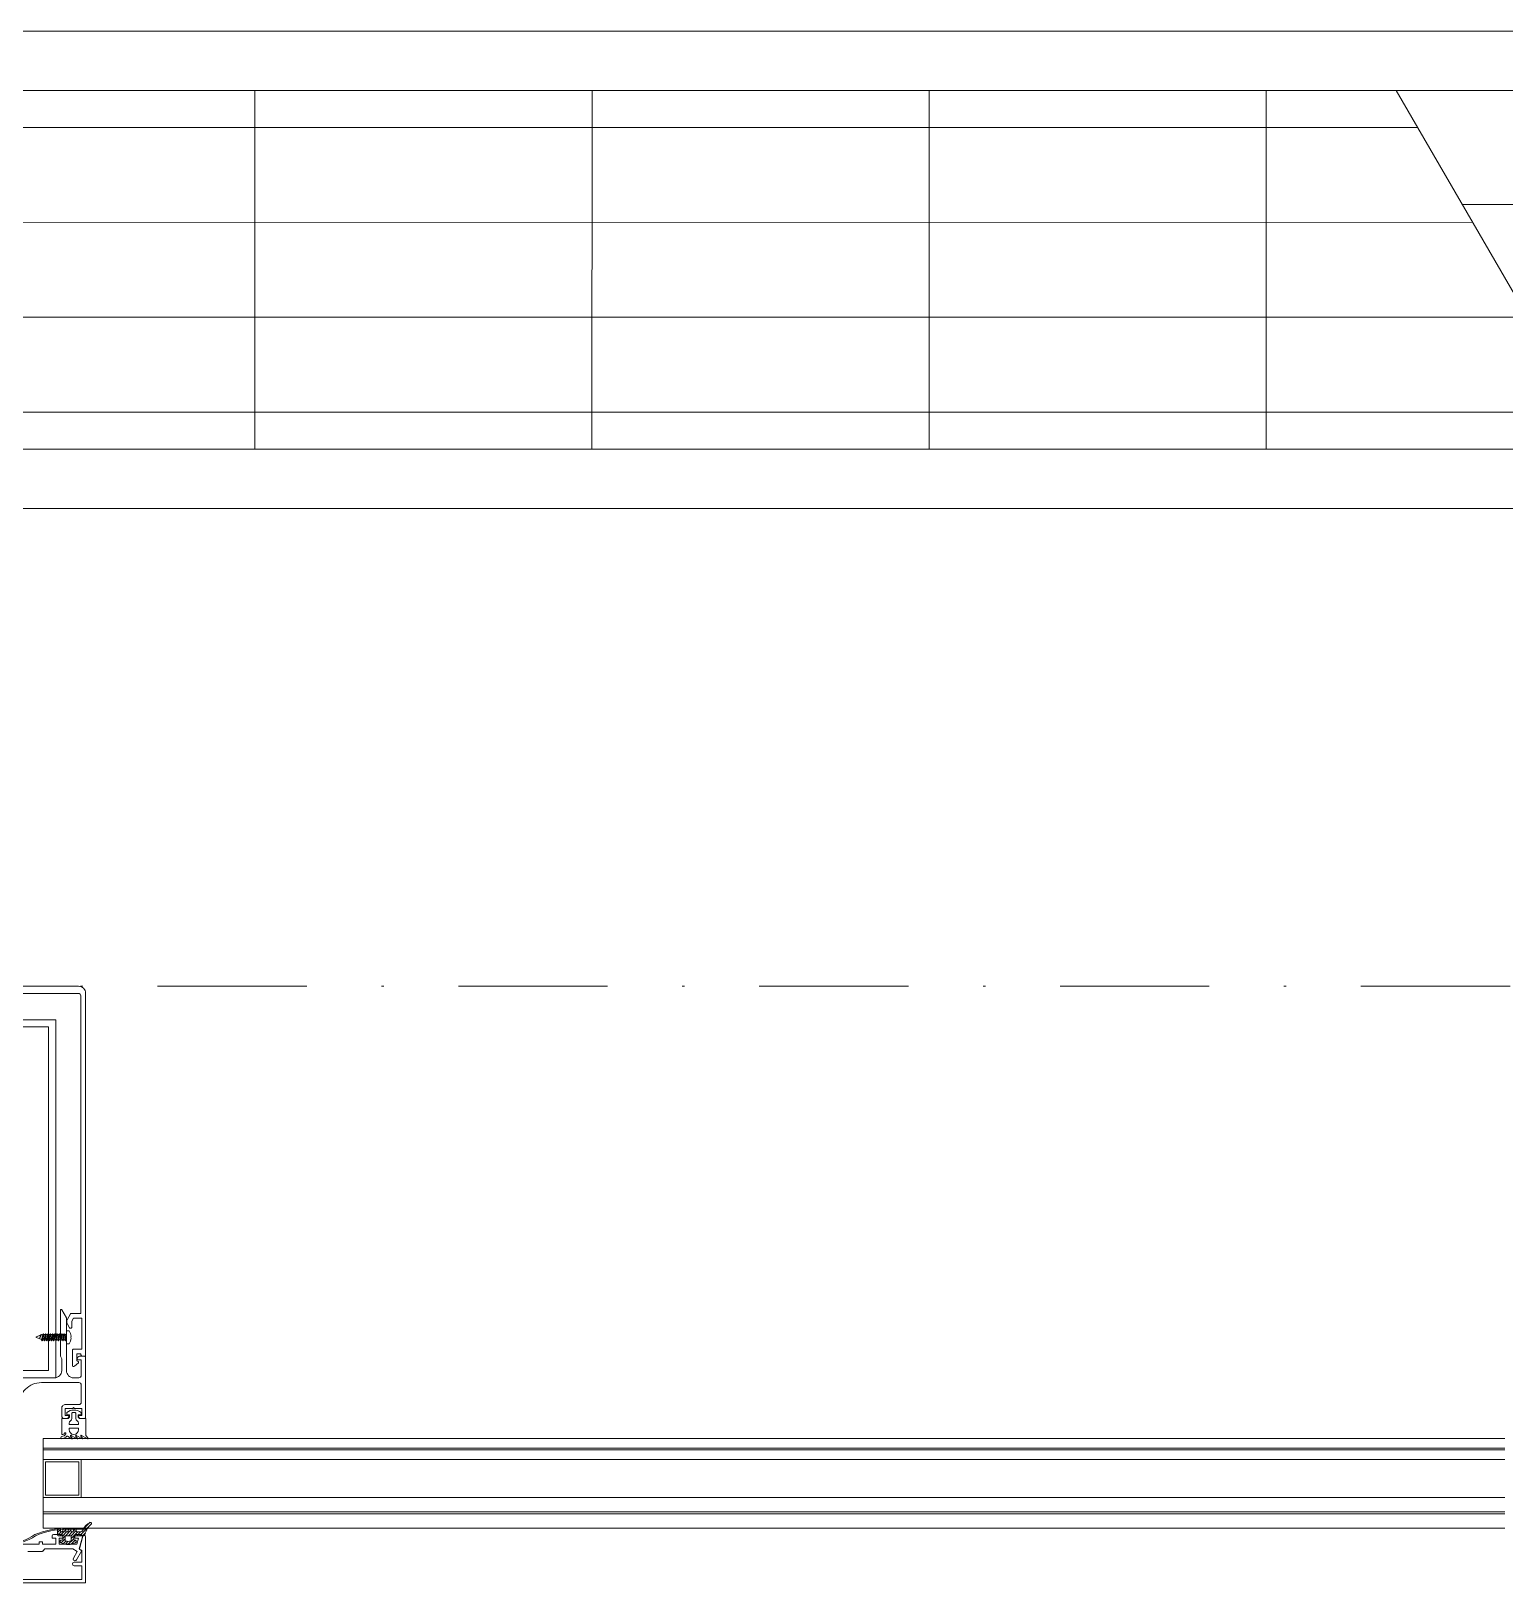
# Model space of a CAD drawing. Extents: x -1701 to 23780, y -363 to 7742.
# Drawn here: x 7401.8 to 7463.5, y 320 to 385 of the extents above; entities that cross this region are included whole.
import ezdxf

# ---------------------------------------------------------------- set-up
doc = ezdxf.new("R2010")
doc.units = 0
doc.header["$LTSCALE"] = 25
doc.header["$MEASUREMENT"] = 0
doc.linetypes.add('Audi$0$DASHDOT2', pattern=[0.5, 0.25, -0.125, 0, -0.125])
doc.layers.get('0').update_dxf_attribs({"color": 9, "lineweight": 9})
for name, color, linetype, lineweight in [('Audi$0$10', 8, 'Continuous', 9), ('Audi$0$15', 8, 'Continuous', 9), ('Audi$0$24', 8, 'Audi$0$DASHDOT2', 9), ('Audi$0$32', 8, 'Continuous', 9)]:
    doc.layers.add(name, color=color, linetype=linetype, lineweight=lineweight)

# ---------------------------------------------------------------- blocks, each defined once
blk = doc.blocks.new('Audi$0$p-konvektor_audi')
for p, q in [((250.001, 89.476), (-0.004, 89.467)), ((250, 89.475), (0, 89.476)), ((143.681, 71.947), (143.679, 86.984)), ((157.8, 71.946), (157.798, 86.984)), ((171.92, 71.945), (171.918, 86.983)), ((186.039, 71.944), (186.037, 86.981)), ((191.479, 71.953), (200.194, 86.989)), ((199.293, 85.436), (2.485, 85.425)), ((196.989, 81.459), (2.485, 81.448)), ((194.684, 77.483), (2.486, 77.471)), ((227.096, 76.725), (194.247, 76.728)), ((192.379, 73.506), (2.486, 73.495)), ((0, 69.468), (250, 69.467))]:
    blk.add_line(p, q)
for points in [[(250, 89.475), (0, 89.475), (0, 69.468), (250, 69.468)], [(247.514, 86.989), (247.515, 71.952), (2.486, 71.953), (2.485, 86.99)]]:
    blk.add_lwpolyline(points, close=True)
blk = doc.blocks.new('*U4857')
at = {"layer": 'Audi$0$10'}
h = blk.add_hatch(dxfattribs=at)
h.set_pattern_fill('LINE', color=256, scale=0.666667, angle=585, style=0)
h.set_pattern_definition([(45, (-54.08257, -143.59187), (-0.058925565, 0.058925565), [])])
edge = h.paths.add_edge_path()
edge.add_arc((3.724, -23.016), 0.625, 117.2, 157.3388)
edge.add_arc((3.003, -22.702), 0.162, 270.10269, 332.96001, ccw=False)
edge.add_line((3.003, -22.863), (2.923, -22.863))
edge.add_line((2.923, -22.863), (2.909, -22.863))
edge.add_line((2.909, -22.863), (2.902, -22.863))
edge.add_line((2.902, -22.863), (2.894, -22.861))
edge.add_line((2.894, -22.861), (2.887, -22.858))
edge.add_line((2.887, -22.858), (2.88, -22.854))
edge.add_line((2.88, -22.854), (2.874, -22.849))
edge.add_line((2.874, -22.849), (2.868, -22.842))
edge.add_line((2.868, -22.842), (2.864, -22.835))
edge.add_line((2.864, -22.835), (2.861, -22.828))
edge.add_line((2.861, -22.828), (2.859, -22.813))
edge.add_line((2.859, -22.813), (2.859, -22.738))
edge.add_line((2.859, -22.738), (2.859, -22.735))
edge.add_line((2.859, -22.735), (2.858, -22.732))
edge.add_line((2.858, -22.732), (2.857, -22.729))
edge.add_line((2.857, -22.729), (2.855, -22.726))
edge.add_line((2.855, -22.726), (2.853, -22.724))
edge.add_line((2.853, -22.724), (2.851, -22.721))
edge.add_line((2.851, -22.721), (2.848, -22.72))
edge.add_line((2.848, -22.72), (2.845, -22.719))
edge.add_line((2.845, -22.719), (2.839, -22.718))
edge.add_line((2.839, -22.718), (2.759, -22.718))
edge.add_line((2.759, -22.718), (2.756, -22.718))
edge.add_line((2.756, -22.718), (2.753, -22.719))
edge.add_line((2.753, -22.719), (2.75, -22.72))
edge.add_line((2.75, -22.72), (2.747, -22.721))
edge.add_line((2.747, -22.721), (2.745, -22.724))
edge.add_line((2.745, -22.724), (2.743, -22.726))
edge.add_line((2.743, -22.726), (2.741, -22.729))
edge.add_line((2.741, -22.729), (2.74, -22.732))
edge.add_line((2.74, -22.732), (2.739, -22.738))
edge.add_line((2.739, -22.738), (2.739, -22.813))
edge.add_line((2.739, -22.813), (2.738, -22.821))
edge.add_line((2.738, -22.821), (2.737, -22.828))
edge.add_line((2.737, -22.828), (2.734, -22.835))
edge.add_line((2.734, -22.835), (2.73, -22.842))
edge.add_line((2.73, -22.842), (2.724, -22.849))
edge.add_line((2.724, -22.849), (2.718, -22.854))
edge.add_line((2.718, -22.854), (2.711, -22.858))
edge.add_line((2.711, -22.858), (2.704, -22.861))
edge.add_line((2.704, -22.861), (2.689, -22.863))
edge.add_line((2.689, -22.863), (2.682, -22.863))
edge.add_line((2.682, -22.863), (2.674, -22.861))
edge.add_line((2.674, -22.861), (2.667, -22.858))
edge.add_line((2.667, -22.858), (2.66, -22.854))
edge.add_line((2.66, -22.854), (2.654, -22.849))
edge.add_line((2.654, -22.849), (2.648, -22.842))
edge.add_line((2.648, -22.842), (2.644, -22.835))
edge.add_line((2.644, -22.835), (2.641, -22.828))
edge.add_line((2.641, -22.828), (2.639, -22.813))
edge.add_line((2.639, -22.813), (2.639, -22.738))
edge.add_line((2.639, -22.738), (2.639, -22.735))
edge.add_line((2.639, -22.735), (2.638, -22.732))
edge.add_line((2.638, -22.732), (2.637, -22.729))
edge.add_line((2.637, -22.729), (2.635, -22.726))
edge.add_line((2.635, -22.726), (2.633, -22.724))
edge.add_line((2.633, -22.724), (2.631, -22.721))
edge.add_line((2.631, -22.721), (2.628, -22.72))
edge.add_line((2.628, -22.72), (2.625, -22.719))
edge.add_line((2.625, -22.719), (2.619, -22.718))
edge.add_line((2.619, -22.718), (2.539, -22.718))
edge.add_line((2.539, -22.718), (2.536, -22.718))
edge.add_line((2.536, -22.718), (2.533, -22.719))
edge.add_line((2.533, -22.719), (2.53, -22.72))
edge.add_line((2.53, -22.72), (2.527, -22.721))
edge.add_line((2.527, -22.721), (2.525, -22.724))
edge.add_line((2.525, -22.724), (2.523, -22.726))
edge.add_line((2.523, -22.726), (2.521, -22.729))
edge.add_line((2.521, -22.729), (2.52, -22.732))
edge.add_line((2.52, -22.732), (2.519, -22.738))
edge.add_line((2.519, -22.738), (2.519, -22.813))
edge.add_line((2.519, -22.813), (2.518, -22.821))
edge.add_line((2.518, -22.821), (2.517, -22.828))
edge.add_line((2.517, -22.828), (2.514, -22.835))
edge.add_line((2.514, -22.835), (2.51, -22.842))
edge.add_line((2.51, -22.842), (2.504, -22.849))
edge.add_line((2.504, -22.849), (2.498, -22.854))
edge.add_line((2.498, -22.854), (2.491, -22.858))
edge.add_line((2.491, -22.858), (2.484, -22.861))
edge.add_line((2.484, -22.861), (2.469, -22.863))
edge.add_line((2.469, -22.863), (2.462, -22.863))
edge.add_line((2.462, -22.863), (2.454, -22.861))
edge.add_line((2.454, -22.861), (2.447, -22.858))
edge.add_line((2.447, -22.858), (2.44, -22.854))
edge.add_line((2.44, -22.854), (2.434, -22.849))
edge.add_line((2.434, -22.849), (2.428, -22.842))
edge.add_line((2.428, -22.842), (2.424, -22.835))
edge.add_line((2.424, -22.835), (2.421, -22.828))
edge.add_line((2.421, -22.828), (2.419, -22.813))
edge.add_line((2.419, -22.813), (2.419, -22.738))
edge.add_line((2.419, -22.738), (2.419, -22.735))
edge.add_line((2.419, -22.735), (2.418, -22.732))
edge.add_line((2.418, -22.732), (2.417, -22.729))
edge.add_line((2.417, -22.729), (2.415, -22.726))
edge.add_line((2.415, -22.726), (2.413, -22.724))
edge.add_line((2.413, -22.724), (2.411, -22.721))
edge.add_line((2.411, -22.721), (2.408, -22.72))
edge.add_line((2.408, -22.72), (2.405, -22.719))
edge.add_line((2.405, -22.719), (2.399, -22.718))
edge.add_line((2.399, -22.718), (2.319, -22.718))
edge.add_line((2.319, -22.718), (2.316, -22.718))
edge.add_line((2.316, -22.718), (2.313, -22.719))
edge.add_line((2.313, -22.719), (2.31, -22.72))
edge.add_line((2.31, -22.72), (2.307, -22.721))
edge.add_line((2.307, -22.721), (2.305, -22.724))
edge.add_line((2.305, -22.724), (2.303, -22.726))
edge.add_line((2.303, -22.726), (2.301, -22.729))
edge.add_line((2.301, -22.729), (2.3, -22.732))
edge.add_line((2.3, -22.732), (2.299, -22.738))
edge.add_line((2.299, -22.738), (2.299, -22.813))
edge.add_line((2.299, -22.813), (2.298, -22.821))
edge.add_line((2.298, -22.821), (2.297, -22.828))
edge.add_line((2.297, -22.828), (2.294, -22.835))
edge.add_line((2.294, -22.835), (2.29, -22.842))
edge.add_line((2.29, -22.842), (2.284, -22.849))
edge.add_line((2.284, -22.849), (2.278, -22.854))
edge.add_line((2.278, -22.854), (2.271, -22.858))
edge.add_line((2.271, -22.858), (2.264, -22.861))
edge.add_line((2.264, -22.861), (2.249, -22.863))
edge.add_line((2.249, -22.863), (2.242, -22.863))
edge.add_line((2.242, -22.863), (2.234, -22.861))
edge.add_line((2.234, -22.861), (2.227, -22.858))
edge.add_line((2.227, -22.858), (2.22, -22.854))
edge.add_line((2.22, -22.854), (2.214, -22.849))
edge.add_line((2.214, -22.849), (2.208, -22.842))
edge.add_line((2.208, -22.842), (2.204, -22.835))
edge.add_line((2.204, -22.835), (2.201, -22.828))
edge.add_line((2.201, -22.828), (2.199, -22.813))
edge.add_line((2.199, -22.813), (2.199, -22.738))
edge.add_line((2.199, -22.738), (2.199, -22.735))
edge.add_line((2.199, -22.735), (2.198, -22.732))
edge.add_line((2.198, -22.732), (2.197, -22.729))
edge.add_line((2.197, -22.729), (2.195, -22.726))
edge.add_line((2.195, -22.726), (2.193, -22.724))
edge.add_line((2.193, -22.724), (2.191, -22.721))
edge.add_line((2.191, -22.721), (2.188, -22.72))
edge.add_line((2.188, -22.72), (2.185, -22.719))
edge.add_line((2.185, -22.719), (2.179, -22.718))
edge.add_line((2.179, -22.718), (2.099, -22.718))
edge.add_line((2.099, -22.718), (2.096, -22.718))
edge.add_line((2.096, -22.718), (2.093, -22.718))
edge.add_line((2.093, -22.718), (2.09, -22.72))
edge.add_line((2.09, -22.72), (2.087, -22.721))
edge.add_line((2.087, -22.721), (2.085, -22.723))
edge.add_line((2.085, -22.723), (2.083, -22.726))
edge.add_line((2.083, -22.726), (2.081, -22.729))
edge.add_line((2.081, -22.729), (2.08, -22.732))
edge.add_line((2.08, -22.732), (2.079, -22.738))
edge.add_line((2.079, -22.738), (2.079, -22.989))
edge.add_arc((2.109, -22.989), 0.03, 180, 270)
edge.add_line((2.109, -23.019), (2.293, -23.019))
edge.add_line((2.293, -23.019), (2.293, -23.189))
edge.add_line((2.293, -23.189), (2.218, -23.209))
edge.add_arc((2.231, -23.257), 0.05, 104.59854, 212.03941)
edge.add_arc((2.273, -23.231), 0.1, 212.03941, 243.6122)
edge.add_arc((2.523, -22.727), 0.662, 243.6122, 296.3878)
edge.add_arc((2.773, -23.231), 0.1, 296.3878, 327.96059)
edge.add_arc((2.815, -23.257), 0.05, 327.96059, 435.40146)
edge.add_line((2.828, -23.209), (2.753, -23.189))
edge.add_line((2.753, -23.189), (2.753, -23.019))
edge.add_line((2.753, -23.019), (3.173, -23.019))
edge.add_arc((3.173, -22.969), 0.05, 270, 346.84021)
edge.add_arc((3.971, -23.125), 0.763, 128.66182, 169.12016, ccw=False)
edge.add_arc((3.451, -22.507), 0.0486, 333.02927, 465.43171)
edge = h.paths.add_edge_path(flags=16)
edge.add_arc((2.623, -23.217), 0.03, 280.82404, 360)
edge.add_line((2.653, -23.217), (2.653, -23.049))
edge.add_arc((2.623, -23.049), 0.03, 360, 450)
edge.add_line((2.623, -23.019), (2.423, -23.019))
edge.add_arc((2.423, -23.049), 0.03, 90, 180)
edge.add_line((2.393, -23.049), (2.393, -23.217))
edge.add_arc((2.423, -23.217), 0.03, 180, 259.17596)
edge.add_arc((2.523, -22.694), 0.562, 259.17596, 280.82404)
for p, q in [((1.175, -14.705), (1.182, -14.695)), ((1.182, -14.715), (1.175, -14.705)), ((1.182, -14.695), (1.362, -14.621)), ((1.412, -14.807), (1.182, -14.715)), ((1.402, -14.607), (1.314, -14.773)), ((1.314, -14.773), (1.362, -14.621)), ((1.382, -14.586), (1.361, -14.685)), ((1.361, -14.685), (1.374, -14.659)), ((1.362, -14.621), (1.382, -14.586)), ((1.374, -14.659), (1.39, -14.586)), ((1.382, -14.586), (1.39, -14.586)), ((1.39, -14.586), (1.402, -14.607)), ((1.402, -14.607), (1.441, -14.593)), ((1.41, -14.817), (1.459, -14.593)), ((1.41, -14.817), (1.412, -14.807)), ((1.43, -14.852), (1.41, -14.817)), ((1.479, -14.559), (1.43, -14.852)), ((1.438, -14.852), (1.43, -14.852)), ((1.438, -14.852), (1.487, -14.559)), ((1.458, -14.817), (1.438, -14.852)), ((1.441, -14.593), (1.459, -14.593)), ((1.507, -14.817), (1.458, -14.817)), ((1.459, -14.593), (1.479, -14.559)), ((1.479, -14.559), (1.487, -14.559)), ((1.487, -14.559), (1.507, -14.593)), ((1.507, -14.817), (1.555, -14.593)), ((1.507, -14.593), (1.555, -14.593)), ((1.527, -14.852), (1.507, -14.817)), ((1.575, -14.559), (1.527, -14.852)), ((1.535, -14.852), (1.527, -14.852)), ((1.535, -14.852), (1.583, -14.559)), ((1.555, -14.817), (1.535, -14.852)), ((1.555, -14.817), (1.535, -14.852)), ((1.555, -14.593), (1.575, -14.559)), ((1.603, -14.593), (1.555, -14.817)), ((1.603, -14.817), (1.555, -14.817)), ((1.583, -14.559), (1.575, -14.559)), ((1.583, -14.559), (1.603, -14.593)), ((1.603, -14.817), (1.651, -14.593)), ((1.603, -14.593), (1.651, -14.593)), ((1.623, -14.852), (1.603, -14.817)), ((1.671, -14.559), (1.623, -14.852)), ((1.631, -14.852), (1.623, -14.852)), ((1.631, -14.852), (1.679, -14.559)), ((1.651, -14.817), (1.631, -14.852)), ((1.651, -14.817), (1.631, -14.852)), ((1.651, -14.593), (1.671, -14.559)), ((1.699, -14.593), (1.651, -14.817)), ((1.7, -14.817), (1.651, -14.817)), ((1.679, -14.559), (1.671, -14.559)), ((1.679, -14.559), (1.699, -14.593)), ((1.748, -14.593), (1.699, -14.593)), ((1.7, -14.817), (1.748, -14.593)), ((1.72, -14.852), (1.7, -14.817)), ((1.768, -14.559), (1.72, -14.852)), ((1.728, -14.852), (1.72, -14.852)), ((1.728, -14.852), (1.776, -14.559)), ((1.748, -14.817), (1.728, -14.852)), ((1.748, -14.817), (1.728, -14.852)), ((1.748, -14.593), (1.768, -14.559)), ((1.796, -14.593), (1.748, -14.817)), ((1.748, -14.817), (1.796, -14.817)), ((1.776, -14.559), (1.768, -14.559)), ((1.776, -14.559), (1.796, -14.593)), ((1.796, -14.817), (1.844, -14.593)), ((1.796, -14.593), (1.844, -14.593)), ((1.816, -14.852), (1.796, -14.817)), ((1.864, -14.559), (1.816, -14.852)), ((1.824, -14.852), (1.816, -14.852)), ((1.824, -14.852), (1.872, -14.559)), ((1.844, -14.817), (1.824, -14.852)), ((1.844, -14.817), (1.824, -14.852)), ((1.844, -14.593), (1.864, -14.559)), ((1.892, -14.593), (1.844, -14.817)), ((1.893, -14.817), (1.844, -14.817)), ((1.864, -14.559), (1.872, -14.559)), ((1.872, -14.559), (1.892, -14.593)), ((1.892, -14.593), (1.941, -14.593)), ((1.893, -14.817), (1.941, -14.593)), ((1.913, -14.852), (1.893, -14.817)), ((1.961, -14.559), (1.913, -14.852)), ((1.921, -14.852), (1.913, -14.852)), ((1.921, -14.852), (1.969, -14.559)), ((1.941, -14.817), (1.921, -14.852)), ((1.941, -14.817), (1.921, -14.852)), ((1.941, -14.593), (1.961, -14.559)), ((1.989, -14.593), (1.941, -14.817)), ((1.989, -14.817), (1.941, -14.817)), ((1.989, -14.817), (1.941, -14.817)), ((1.969, -14.559), (1.961, -14.559)), ((1.969, -14.559), (1.989, -14.593)), ((2.177, -14.593), (1.989, -14.593)), ((1.989, -14.817), (2.037, -14.593)), ((2.009, -14.852), (1.989, -14.817)), ((2.057, -14.559), (2.009, -14.852)), ((2.017, -14.852), (2.009, -14.852)), ((2.017, -14.852), (2.065, -14.559)), ((2.037, -14.817), (2.017, -14.852)), ((2.037, -14.817), (2.017, -14.852)), ((2.037, -14.593), (2.057, -14.559)), ((2.085, -14.593), (2.037, -14.817)), ((2.037, -14.817), (2.225, -14.817)), ((2.085, -14.817), (2.037, -14.817)), ((2.085, -14.817), (2.037, -14.817)), ((2.057, -14.559), (2.065, -14.559)), ((2.065, -14.559), (2.085, -14.593)), ((2.085, -14.817), (2.134, -14.593)), ((2.085, -14.593), (2.134, -14.593)), ((2.105, -14.852), (2.085, -14.817)), ((2.154, -14.559), (2.105, -14.852)), ((2.113, -14.852), (2.105, -14.852)), ((2.113, -14.852), (2.162, -14.559)), ((2.133, -14.817), (2.113, -14.852)), ((2.133, -14.817), (2.113, -14.852)), ((2.182, -14.593), (2.133, -14.817)), ((2.182, -14.817), (2.133, -14.817)), ((2.182, -14.817), (2.133, -14.817)), ((2.134, -14.593), (2.154, -14.559)), ((2.154, -14.559), (2.162, -14.559)), ((2.162, -14.559), (2.182, -14.593)), ((2.182, -14.817), (2.23, -14.593)), ((2.182, -14.593), (2.23, -14.593)), ((2.202, -14.852), (2.182, -14.817)), ((2.25, -14.559), (2.202, -14.852)), ((2.21, -14.852), (2.202, -14.852)), ((2.21, -14.852), (2.258, -14.559)), ((2.23, -14.817), (2.21, -14.852)), ((2.23, -14.817), (2.21, -14.852)), ((2.23, -14.593), (2.25, -14.559)), ((2.278, -14.593), (2.23, -14.817)), ((2.278, -14.817), (2.23, -14.817)), ((2.25, -14.559), (2.258, -14.559)), ((2.258, -14.559), (2.278, -14.593)), ((2.278, -14.593), (2.327, -14.593)), ((2.278, -14.817), (2.327, -14.593)), ((2.298, -14.852), (2.278, -14.817)), ((2.347, -14.559), (2.298, -14.852)), ((2.306, -14.852), (2.298, -14.852)), ((2.306, -14.852), (2.355, -14.559)), ((2.326, -14.817), (2.306, -14.852)), ((2.326, -14.817), (2.306, -14.852)), ((2.375, -14.593), (2.326, -14.817)), ((2.326, -14.817), (2.375, -14.817)), ((2.327, -14.593), (2.347, -14.559)), ((2.347, -14.559), (2.355, -14.559)), ((2.355, -14.559), (2.375, -14.593)), ((2.375, -14.593), (2.423, -14.593)), ((2.375, -14.817), (2.423, -14.593)), ((2.395, -14.852), (2.375, -14.817)), ((2.443, -14.559), (2.395, -14.852)), ((2.403, -14.852), (2.395, -14.852)), ((2.403, -14.852), (2.45, -14.565)), ((2.423, -14.817), (2.403, -14.852)), ((2.423, -14.817), (2.403, -14.852)), ((2.423, -14.593), (2.443, -14.559)), ((2.45, -14.691), (2.423, -14.817)), ((2.423, -14.817), (2.45, -14.817)), ((2.443, -14.559), (2.45, -14.559)), ((2.559, -14.435), (2.45, -14.435)), ((2.45, -14.976), (2.45, -14.435)), ((2.559, -14.976), (2.45, -14.976))]:
    blk.add_line(p, q, dxfattribs=at)
for points in [[(-2.95, -0.3), (2.95, -0.3), (2.95, -0.3, -0.414214), (3.05, -0.4), (3.05, -13.707), (2.643, -13.707, 0.267949), (2.617, -13.722), (2.474, -13.97, 0.131652), (2.47, -13.985), (2.47, -14.119, 0.131652), (2.474, -14.134), (2.577, -14.312, 0.267949), (2.603, -14.327), (2.64, -14.327, 0.414214), (2.67, -14.297), (2.67, -14.031), (2.741, -13.907), (3.1, -13.907), (3.1, -15.207), (2.75, -15.207, 0.414214), (2.7, -15.257), (2.7, -15.887, 0.650971), (2.784, -15.924), (2.95, -15.773, 0.508142), (2.945, -15.725), (2.88, -15.687), (2.88, -15.407), (3.05, -15.407, 0.432363), (3.15, -15.505), (3.22, -15.505, 0.477393), (3.25, -15.477), (3.25, -0.3, 0.414214), (2.95, 0), (2.95, 0), (-2.95, 0, 0.414214)], [(0, -16.405), (1.95, -16.405, 0.414214), (2.25, -16.105), (2.25, -15.605), (2.2, -15.503), (2.2, -13.567, -0.767327), (2.256, -13.552), (2.45, -13.888), (2.45, -14.675), (2.42, -14.705), (2.45, -14.735), (2.45, -16.105, 0.414214), (2.75, -16.405), (2.97, -16.405, 0.414214), (3.07, -16.305), (3.07, -15.655), (2.93, -15.655, -0.414214), (2.9, -15.625), (2.9, -15.605, -0.414214), (3, -15.505), (3.22, -15.505, -0.414214), (3.25, -15.535), (3.25, -16.605), (3.25, -18.075, -0.414214), (3.22, -18.105), (3.05, -18.105, -0.414214), (2.95, -18.005), (2.95, -17.985), (3.1, -17.985), (3.1, -17.685), (2.78, -17.685), (2.75, -17.655), (2.72, -17.685), (2.4, -17.685), (2.4, -17.985), (2.55, -17.985), (2.55, -18.005, -0.414214), (2.45, -18.105), (2.35, -18.105, -0.414214), (2.25, -18.005), (2.25, -17.685, -0.414214), (2.41, -17.525), (2.97, -17.525, 0.414214), (3.07, -17.425), (3.07, -16.705, 0.414214), (2.97, -16.605), (1.4, -16.605, 0.414214), (0.45, -17.555)], [(3.25, -22.702), (3.25, -22.752), (2.452, -22.752, 0.10228), (1.156, -23.02, -0.152313), (0, -23.38, -0.152313), (-1.156, -23.02, 0.159108), (-1.845, -22.752), (-3.022, -22.752), (-3.022, -22.702), (-1.844, -22.702, -0.158967), (-1.126, -22.98, 0.152054), (0, -23.33, 0.152944), (1.131, -22.976, -0.10266), (2.452, -22.702), (3.25, -22.702)], [(-1.3, -23.376), (1.3, -23.376), (1.3, -23.306, -0.414214), (1.33, -23.276), (1.42, -23.276, -0.414214), (1.45, -23.306), (1.45, -23.376), (2, -23.376), (2, -23.126), (1.88, -23.126, -0.414214), (1.85, -23.096), (1.85, -23.026, -0.414214), (1.9, -22.976), (2.25, -22.976, -0.414214), (2.3, -23.026), (2.3, -23.096, -0.414214), (2.27, -23.126), (2.15, -23.126), (2.15, -23.376), (2.88, -23.376), (2.947, -23.126), (2.83, -23.126, -0.414214), (2.8, -23.096), (2.8, -23.026, -0.414214), (2.85, -22.976), (3.045, -22.976, -0.493145), (3.117, -23.07), (2.983, -23.57), (3.075, -23.623, -0.414214), (3.086, -23.664), (2.87, -24.038, -1), (2.74, -23.963), (2.901, -23.684), (2.713, -23.576), (1.55, -23.576), (1.459, -23.667, -0.198912), (1.438, -23.676), (0.83, -23.676)]]:
    blk.add_lwpolyline(points, format="xyb", dxfattribs=at)
for points in [[(-2, -1.405), (2, -1.405), (2, -16.405), (-2, -16.405)], [(-1.7, -1.705), (1.7, -1.705), (1.7, -16.105), (-1.7, -16.105)], [(1.469, -21.423), (1.469, -19.823), (3.069, -19.823), (3.069, -21.423)], [(1.569, -21.323), (1.569, -19.923), (2.969, -19.923), (2.969, -21.323)]]:
    blk.add_lwpolyline(points, close=True, dxfattribs=at)
for points in [[(1.507, -14.593), (1.458, -14.817)], [(2.65, -14.667), (2.628, -14.697), (2.628, -14.713), (2.65, -14.743)]]:
    blk.add_lwpolyline(points, dxfattribs=at)
for points in [[(3.039, -18.115, -0.414214), (2.939, -18.015), (2.939, -17.955), (3.059, -17.955), (3.059, -17.855, 0.333333), (2.459, -17.855), (2.459, -17.955), (2.579, -17.955), (2.579, -18.015, -0.414214), (2.479, -18.115), (2.259, -18.115), (2.259, -18.775), (2.298, -18.775, 0.307685), (2.359, -18.734, -1.128702), (2.416, -18.765, -0.201212), (2.258, -18.865, 0.978531), (2.258, -18.965, 0.1613), (2.464, -18.855, -0.307572), (2.487, -18.853), (2.677, -18.963, 0.8391), (2.696, -18.941), (2.617, -18.846, -0.8391), (2.642, -18.816), (2.897, -18.963, 0.8391), (2.916, -18.941), (2.837, -18.846, -0.8391), (2.862, -18.816), (3.117, -18.963, 0.8391), (3.136, -18.941), (3.057, -18.846, -0.8391), (3.082, -18.816), (3.337, -18.963, 0.8391), (3.356, -18.941), (3.282, -18.853, -0.176327), (3.259, -18.788), (3.259, -18.115)], [(2.839, -18.115), (2.839, -17.889, 0.375047), (2.813, -17.859, 0.067879), (2.705, -17.859, 0.375047), (2.679, -17.889), (2.679, -18.115, -0.298217), (2.619, -18.207, 0.298217), (2.559, -18.299), (2.559, -18.332, 0.414214), (2.589, -18.362), (2.929, -18.362, 0.414214), (2.959, -18.332), (2.959, -18.299, 0.298217), (2.899, -18.207, -0.298217)], [(2.559, -18.542), (2.559, -18.575, 1), (2.959, -18.575), (2.959, -18.542, 0.414214), (2.929, -18.512), (2.589, -18.512, 0.414214)], [(3.438, -22.46, 0.176952), (3.147, -22.775, -0.281357), (3.003, -22.863), (2.923, -22.863), (2.909, -22.863), (2.902, -22.863), (2.894, -22.861), (2.887, -22.858), (2.88, -22.854), (2.874, -22.849), (2.868, -22.842), (2.864, -22.835), (2.861, -22.828), (2.859, -22.813), (2.859, -22.738), (2.859, -22.735), (2.858, -22.732), (2.857, -22.729), (2.855, -22.726), (2.853, -22.724), (2.851, -22.721), (2.848, -22.72), (2.845, -22.719), (2.839, -22.718), (2.759, -22.718), (2.756, -22.718), (2.753, -22.719), (2.75, -22.72), (2.747, -22.721), (2.745, -22.724), (2.743, -22.726), (2.741, -22.729), (2.74, -22.732), (2.739, -22.738), (2.739, -22.813), (2.738, -22.821), (2.737, -22.828), (2.734, -22.835), (2.73, -22.842), (2.724, -22.849), (2.718, -22.854), (2.711, -22.858), (2.704, -22.861), (2.689, -22.863), (2.682, -22.863), (2.674, -22.861), (2.667, -22.858), (2.66, -22.854), (2.654, -22.849), (2.648, -22.842), (2.644, -22.835), (2.641, -22.828), (2.639, -22.813), (2.639, -22.738), (2.639, -22.735), (2.638, -22.732), (2.637, -22.729), (2.635, -22.726), (2.633, -22.724), (2.631, -22.721), (2.628, -22.72), (2.625, -22.719), (2.619, -22.718), (2.539, -22.718), (2.536, -22.718), (2.533, -22.719), (2.53, -22.72), (2.527, -22.721), (2.525, -22.724), (2.523, -22.726), (2.521, -22.729), (2.52, -22.732), (2.519, -22.738), (2.519, -22.813), (2.518, -22.821), (2.517, -22.828), (2.514, -22.835), (2.51, -22.842), (2.504, -22.849), (2.498, -22.854), (2.491, -22.858), (2.484, -22.861), (2.469, -22.863), (2.462, -22.863), (2.454, -22.861), (2.447, -22.858), (2.44, -22.854), (2.434, -22.849), (2.428, -22.842), (2.424, -22.835), (2.421, -22.828), (2.419, -22.813), (2.419, -22.738), (2.419, -22.735), (2.418, -22.732), (2.417, -22.729), (2.415, -22.726), (2.413, -22.724), (2.411, -22.721), (2.408, -22.72), (2.405, -22.719), (2.399, -22.718), (2.319, -22.718), (2.316, -22.718), (2.313, -22.719), (2.31, -22.72), (2.307, -22.721), (2.305, -22.724), (2.303, -22.726), (2.301, -22.729), (2.3, -22.732), (2.299, -22.738), (2.299, -22.813), (2.298, -22.821), (2.297, -22.828), (2.294, -22.835), (2.29, -22.842), (2.284, -22.849), (2.278, -22.854), (2.271, -22.858), (2.264, -22.861), (2.249, -22.863), (2.242, -22.863), (2.234, -22.861), (2.227, -22.858), (2.22, -22.854), (2.214, -22.849), (2.208, -22.842), (2.204, -22.835), (2.201, -22.828), (2.199, -22.813), (2.199, -22.738), (2.199, -22.735), (2.198, -22.732), (2.197, -22.729), (2.195, -22.726), (2.193, -22.724), (2.191, -22.721), (2.188, -22.72), (2.185, -22.719), (2.179, -22.718), (2.099, -22.718), (2.096, -22.718), (2.093, -22.718), (2.09, -22.72), (2.087, -22.721), (2.085, -22.723), (2.083, -22.726), (2.081, -22.729), (2.08, -22.732), (2.079, -22.738), (2.079, -22.989, 0.414214), (2.109, -23.019), (2.293, -23.019), (2.293, -23.189), (2.218, -23.209, 0.506456), (2.188, -23.284, 0.13864), (2.229, -23.32, 0.234436), (2.818, -23.32, 0.13864), (2.858, -23.284, 0.506456), (2.828, -23.209), (2.753, -23.189), (2.753, -23.019), (3.173, -23.019, 0.348434), (3.222, -22.981, -0.17839), (3.494, -22.529, 0.651907)], [(-3.1, -24.85), (-3.1, -24.28), (-2.775, -24.28, 1), (-2.775, -24.13), (-3.1, -24.13), (-3.1, -23.65), (-3.015, -23.601, 0.339454), (-3.001, -23.567), (-3.142, -23.041, 0.876976), (-3.25, -23.055), (-3.25, -25), (3.25, -25), (3.25, -23.055, 0.876976), (3.142, -23.041), (3.001, -23.567, 0.339454), (3.015, -23.601), (3.1, -23.65), (3.1, -24.13), (2.775, -24.13, 1), (2.775, -24.28), (3.1, -24.28), (3.1, -24.85)], [(2.629, -23.247, 0.359904), (2.653, -23.217), (2.653, -23.049, 0.414214), (2.623, -23.019), (2.423, -23.019, 0.414214), (2.393, -23.049), (2.393, -23.217, 0.359904), (2.417, -23.247, 0.094739)], [(2.629, -23.247, 0.359904), (2.653, -23.217), (2.653, -23.049, 0.414214), (2.623, -23.019), (2.423, -23.019, 0.414214), (2.393, -23.049), (2.393, -23.217, 0.359904), (2.417, -23.247, 0.094739)]]:
    blk.add_lwpolyline(points, format="xyb", close=True, dxfattribs=at)
for centre, start, end in [((2.134, -14.735), 7.50951, 35.24269), ((2.134, -14.675), 324.75731, 352.49049)]:
    blk.add_arc(centre, 0.521, start, end, dxfattribs=at)
at = {"layer": 'Audi$0$15'}
for p, q in [((1.469, -18.947), (1.469, -22.699)), ((1.469, -18.947), (62.699, -18.947)), ((1.469, -19.347), (62.699, -19.347)), ((1.469, -19.423), (62.699, -19.423)), ((1.469, -19.823), (62.699, -19.823)), ((1.469, -21.423), (62.699, -21.423)), ((1.469, -22.023), (62.699, -22.023)), ((1.469, -22.099), (62.699, -22.099)), ((1.469, -22.699), (62.699, -22.699))]:
    blk.add_line(p, q, dxfattribs=at)
blk = doc.blocks.new('Audi')
at = {"layer": 'Audi$0$24'}
blk.add_lwpolyline([(6827.5, 345), (11027.5, 345)], dxfattribs=at)
at = {"layer": 'Audi$0$10'}
blk.add_blockref('*U4857', (7400.833, 345), dxfattribs=at)
at = {"layer": 'Audi$0$32', "xscale": -1, "rotation": 180}
blk.add_blockref('Audi$0$p-konvektor_audi', (7267.495, 454.484), dxfattribs=at)

msp = doc.modelspace()

# ---------------------------------------------------------------- block references
at = {"color": 6}
msp.add_blockref('Audi', (0, 0), dxfattribs=at)

doc.saveas('drawing.dxf')
